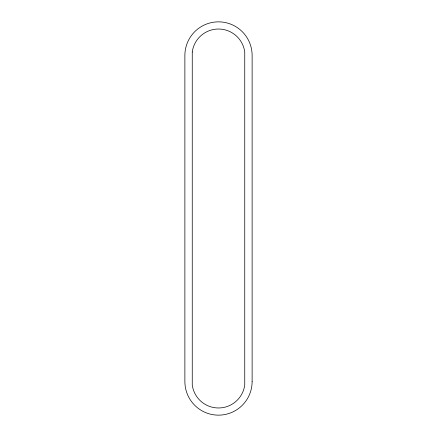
<?xml version="1.0" encoding="UTF-8"?>
<svg xmlns="http://www.w3.org/2000/svg" width="437" height="437" viewBox="0 0 437 437"><rect width="100%" height="100%" fill="white"/><g stroke="black" fill="none" stroke-linecap="round" stroke-linejoin="round"><path stroke-width="0.66" d="M192.253 52.019L192.253 384.981A26.477 26.477 0 0 0 244.747 384.981L244.747 52.019A26.477 26.477 0 0 0 192.253 52.019M252.122 381.528L252.122 55.472A33.622 33.622 0 0 0 218.5 21.85A33.622 33.622 0 0 0 184.878 55.472L184.878 381.528A33.622 33.622 0 0 0 218.5 415.15A33.622 33.622 0 0 0 252.122 381.528"/></g></svg>
